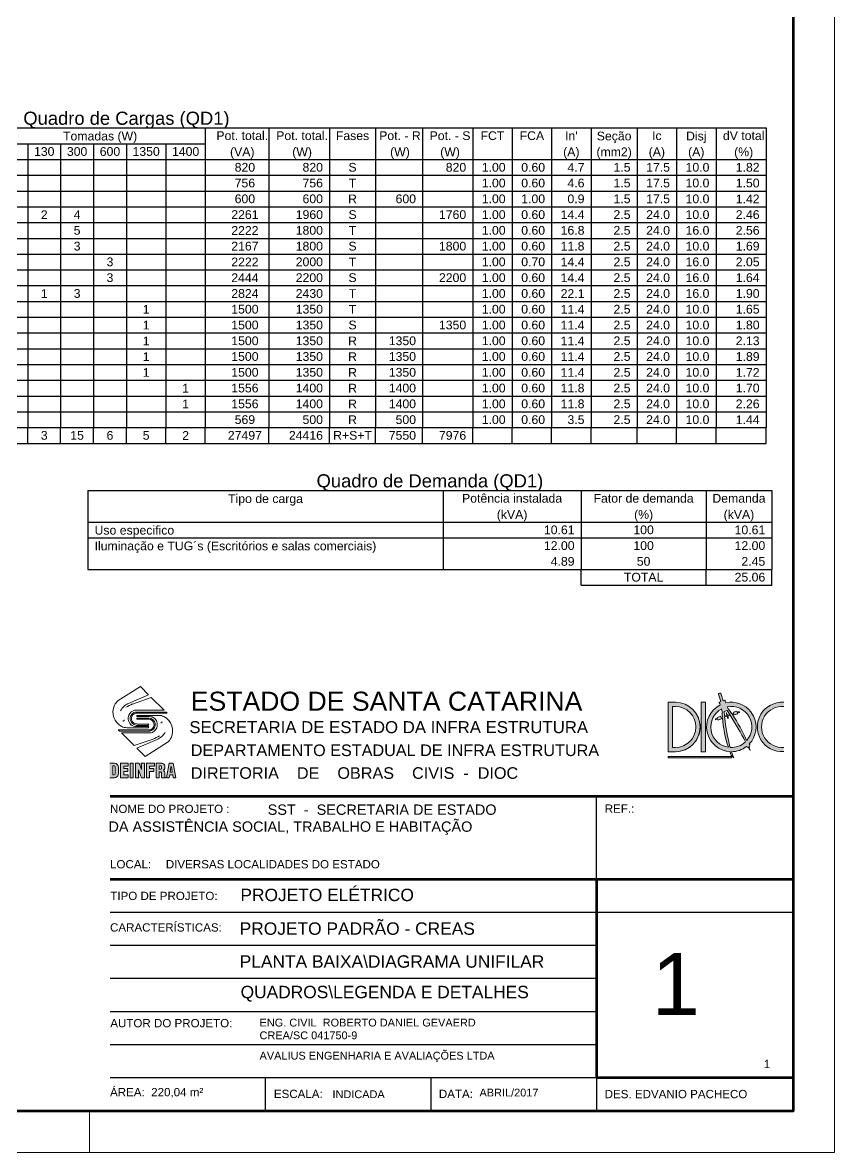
# Model space of a CAD drawing. Header units: millimetres. Extents: x 234.6 to 276.6, y 175.2 to 204.9.
# Drawn here: x 266.83 to 276.64, y 175.16 to 188.81 of the extents above; entities that cross this region are included whole.
import ezdxf

# ---------------------------------------------------------------- set-up
doc = ezdxf.new("R2010")
doc.units = ezdxf.units.MM
doc.header["$LTSCALE"] = 3
doc.header["$MEASUREMENT"] = 0
doc.layers.get('0').update_dxf_attribs({"color": 2})
for name, color, linetype, lineweight in [('__', 1, 'Continuous', 13), ('Cotas', 3, 'Continuous', 5), ('DI-Linhas do quadro', 3, 'Continuous', 30), ('DI-Textos do quadro', 2, 'Continuous', 20), ('DI-Título do quadro', 3, 'Continuous', 30), ('FOLHA EXTERNA', 2, 'Continuous', 20), ('Folha_padrão', 6, 'Continuous', 60), ('Linhas Grossas', 7, 'Continuous', 80), ('selo', 1, 'Continuous', 9), ('Texto 1 - Margem interna', 8, 'Continuous', 100), ('Texto 2', 4, 'Continuous', 40), ('Texto 3', 3, 'Continuous', 30)]:
    doc.layers.add(name, color=color, linetype=linetype, lineweight=lineweight)
doc.styles.add('Arial', font='arial.ttf')
doc.styles.add('simplex', font='arial.ttf')

# ---------------------------------------------------------------- blocks, each defined once
blk = doc.blocks.new('A$C4E45323B')
at = {"layer": 'DI-Linhas do quadro', "linetype": 'Continuous'}
for p, q in [((0.005, 2.287), (16.525, 2.287)), ((0.005, 2.287), (0.005, 0.381)), ((8.583, 2.287), (8.583, 0.381)), ((11.919, 2.287), (11.919, 0.381)), ((14.937, 2.287), (14.937, 0.381)), ((16.525, 2.287), (16.525, 0.381)), ((0.005, 1.525), (16.525, 1.525)), ((0.005, 1.144), (16.525, 1.144)), ((0.005, 0.381), (16.525, 0.381)), ((11.919, 0), (11.919, 0.381)), ((14.937, 0), (14.937, 0.381)), ((16.525, 0), (16.525, 0.381)), ((11.919, 0), (16.525, 0))]:
    blk.add_line(p, q, dxfattribs=at)
at = {"layer": 'DI-Textos do quadro', "char_height": 0.2118, "line_spacing_factor": 0.798, "style": 'Arial'}
for s, insert, width, attachment_point in [('Tipo de carga', (4.294, 1.921), 3.30408, 8), ('Potência instalada', (10.251, 1.991), 4.57488, 8), ('Fator de demanda', (13.428, 1.991), 4.06656, 8), ('Demanda', (15.731, 1.991), 1.77912, 8), ('(kVA)', (10.251, 1.539), 1.2708, 8), ('(%)', (13.428, 1.539), 0.76248, 8), ('(kVA)', (15.731, 1.539), 1.2708, 8), ('Uso especifico', (0.164, 1.158), 3.55824, 7), ('10.61', (11.76, 1.228), 1.2708, 9), ('100', (13.428, 1.228), 0.76248, 8), ('10.61', (16.367, 1.228), 1.2708, 9), ('Iluminação e TUG´s (Escritórios e salas comerciais)', (0.164, 0.777), 12.96216, 7), ('12.00', (11.76, 0.847), 1.2708, 9), ('100', (13.428, 0.847), 0.76248, 8), ('12.00', (16.367, 0.847), 1.2708, 9), ('4.89', (11.76, 0.466), 1.01664, 9), ('50', (13.428, 0.466), 0.50832, 8), ('2.45', (16.367, 0.466), 1.01664, 9), ('TOTAL', (13.428, 0.084), 1.2708, 8), ('25.06', (16.367, 0.084), 1.2708, 9)]:
    blk.add_mtext(s, dxfattribs=dict(at, insert=insert, width=width, attachment_point=attachment_point))
at = {"layer": 'DI-Título do quadro', "insert": (8.265, 2.267), "char_height": 0.3177, "width": 8.76852, "attachment_point": 8, "line_spacing_factor": 0.798, "style": 'Arial'}
blk.add_mtext('Quadro de Demanda (QD1)', dxfattribs=at)

msp = doc.modelspace()

# ---------------------------------------------------------------- hatches: boundary and pattern name
at = {"layer": '__', "linetype": 'Continuous'}
h = msp.add_hatch(color=1, dxfattribs=at)
h.paths.add_polyline_path([(275.393, 179.999), (275.393, 179.999), (275.393, 179.999), (275.393, 179.999), (275.393, 179.999), (275.393, 179.999), (275.393, 179.999), (275.393, 179.999), (275.393, 179.999), (275.393, 179.999), (275.393, 179.999), (275.393, 179.999), (275.393, 179.999), (275.393, 179.999), (275.393, 179.999), (275.393, 179.999), (275.393, 179.999), (275.393, 179.999), (275.393, 179.999), (275.393, 179.999), (275.393, 179.999), (275.393, 179.999), (275.393, 179.999), (275.393, 179.999), (275.393, 179.999), (275.393, 179.999), (275.393, 179.999), (275.393, 179.999), (275.393, 179.999), (275.393, 179.999), (275.393, 179.999), (275.393, 179.999), (275.393, 179.999), (275.393, 179.999), (275.393, 179.999), (275.393, 179.999), (275.393, 179.999), (275.393, 179.999), (275.393, 179.999), (275.393, 179.999), (275.393, 179.999), (275.393, 179.999), (275.393, 179.999), (275.393, 179.999), (275.393, 179.999), (275.393, 179.999), (275.393, 179.999), (275.393, 179.999), (275.393, 179.999), (275.393, 179.999), (275.393, 179.999), (275.393, 179.999), (275.393, 179.999), (275.393, 179.999), (275.393, 179.999), (275.393, 179.999), (275.393, 179.999), (275.393, 179.999), (275.393, 179.999), (275.393, 179.999), (275.393, 179.999), (275.393, 179.999), (275.393, 179.999), (275.393, 179.999), (275.393, 179.999), (275.393, 179.999), (275.393, 179.999), (275.393, 179.999), (275.393, 179.999), (275.393, 179.999), (275.393, 179.999), (275.393, 179.999), (275.393, 179.999), (275.393, 179.998), (275.414, 179.941), (275.42, 179.927), (275.42, 179.927), (275.418, 179.929), (275.412, 179.934), (275.405, 179.939), (275.4, 179.946), (275.394, 179.952), (275.39, 179.96), (275.386, 179.967), (275.382, 179.975), (275.38, 179.983), (275.378, 179.991), (275.377, 180), (275.377, 180), (275.373, 180), (275.347, 180.003), (275.322, 180.007), (275.297, 180.015), (275.272, 180.024), (275.249, 180.035), (275.226, 180.049), (275.205, 180.064), (275.185, 180.081), (275.167, 180.1), (275.151, 180.12), (275.136, 180.142), (275.123, 180.164), (275.112, 180.188), (275.104, 180.213), (275.097, 180.238), (275.093, 180.264), (275.091, 180.29), (275.092, 180.316), (275.094, 180.342), (275.099, 180.368), (275.106, 180.393), (275.116, 180.417), (275.127, 180.441), (275.14, 180.463), (275.156, 180.484), (275.173, 180.504), (275.192, 180.522), (275.212, 180.539), (275.233, 180.554), (275.256, 180.566), (275.25, 180.584), (275.246, 180.588), (275.246, 180.588), (275.246, 180.589), (275.246, 180.589), (275.245, 180.59), (275.245, 180.591), (275.245, 180.591), (275.245, 180.592), (275.245, 180.592), (275.245, 180.593), (275.245, 180.594), (275.245, 180.594), (275.245, 180.595), (275.245, 180.596), (275.245, 180.596), (275.246, 180.597), (275.246, 180.597), (275.246, 180.598), (275.247, 180.598), (275.247, 180.599), (275.248, 180.599), (275.248, 180.599), (275.249, 180.6), (275.249, 180.6), (275.265, 180.606), (275.235, 180.694), (275.235, 180.694), (275.235, 180.695), (275.235, 180.695), (275.235, 180.696), (275.235, 180.697), (275.235, 180.697), (275.235, 180.698), (275.235, 180.698), (275.235, 180.699), (275.236, 180.7), (275.236, 180.7), (275.236, 180.701), (275.237, 180.701), (275.237, 180.702), (275.238, 180.702), (275.238, 180.702), (275.239, 180.703), (275.239, 180.703), (275.24, 180.703), (275.254, 180.708), (275.254, 180.708), (275.254, 180.708), (275.255, 180.708), (275.256, 180.708), (275.256, 180.708), (275.257, 180.708), (275.257, 180.708), (275.258, 180.708), (275.259, 180.708), (275.259, 180.708), (275.26, 180.707), (275.26, 180.707), (275.261, 180.707), (275.261, 180.706), (275.262, 180.706), (275.262, 180.705), (275.262, 180.705), (275.263, 180.704), (275.263, 180.703), (275.293, 180.616), (275.308, 180.621), (275.308, 180.621), (275.309, 180.622), (275.309, 180.622), (275.31, 180.622), (275.311, 180.622), (275.311, 180.622), (275.312, 180.622), (275.313, 180.622), (275.313, 180.621), (275.314, 180.621), (275.314, 180.621), (275.315, 180.621), (275.315, 180.62), (275.316, 180.62), (275.316, 180.619), (275.317, 180.619), (275.317, 180.618), (275.317, 180.618), (275.318, 180.617), (275.318, 180.617), (275.318, 180.616), (275.318, 180.615), (275.318, 180.615), (275.318, 180.609), (275.325, 180.591), (275.325, 180.591), (275.351, 180.596), (275.377, 180.598), (275.403, 180.598), (275.429, 180.596), (275.455, 180.591), (275.48, 180.584), (275.505, 180.576), (275.529, 180.565), (275.551, 180.552), (275.573, 180.537), (275.593, 180.52), (275.611, 180.501), (275.628, 180.481), (275.66, 180.43), (275.66, 180.43), (275.669, 180.408), (275.678, 180.384), (275.684, 180.358), (275.688, 180.333), (275.69, 180.307), (275.689, 180.28), (275.687, 180.254), (275.682, 180.229), (275.674, 180.204), (275.665, 180.179), (275.654, 180.156), (275.64, 180.133), (275.625, 180.112), (275.608, 180.093), (275.608, 180.093), (275.608, 180.092), (275.609, 180.091), (275.61, 180.089), (275.611, 180.088), (275.612, 180.086), (275.613, 180.084), (275.613, 180.082), (275.614, 180.08), (275.614, 180.078), (275.614, 180.077), (275.614, 180.075), (275.613, 180.073), (275.613, 180.071), (275.612, 180.069), (275.612, 180.067), (275.611, 180.066), (275.609, 180.064), (275.608, 180.063), (275.607, 180.061), (275.605, 180.06), (275.605, 180.06), (275.618, 180.015), (275.618, 180.015), (275.595, 180.056), (275.595, 180.056), (275.594, 180.056), (275.592, 180.055), (275.59, 180.055), (275.588, 180.056), (275.586, 180.056), (275.585, 180.057), (275.583, 180.057), (275.581, 180.058), (275.58, 180.059), (275.578, 180.061), (275.577, 180.062), (275.575, 180.063), (275.575, 180.063), (275.564, 180.055), (275.542, 180.04), (275.519, 180.028), (275.495, 180.018), (275.47, 180.01), (275.444, 180.004), (275.418, 180.001), (275.392, 179.999)])
h.paths.add_polyline_path([(275.274, 180.518), (275.28, 180.481), (275.28, 180.481), (275.283, 180.423), (275.263, 180.417), (275.26, 180.428), (275.218, 180.415), (275.222, 180.404), (275.198, 180.397), (275.201, 180.386), (275.226, 180.393), (275.23, 180.383), (275.271, 180.396), (275.267, 180.406), (275.283, 180.411), (275.283, 180.411), (275.296, 180.294), (275.319, 180.178), (275.357, 180.053), (275.357, 180.053), (275.339, 180.056), (275.318, 180.061), (275.298, 180.069), (275.278, 180.077), (275.259, 180.088), (275.241, 180.1), (275.225, 180.114), (275.209, 180.129), (275.195, 180.146), (275.183, 180.163), (275.172, 180.182), (275.162, 180.202), (275.155, 180.222), (275.149, 180.243), (275.145, 180.264), (275.143, 180.286), (275.142, 180.307), (275.144, 180.329), (275.148, 180.35), (275.153, 180.371), (275.16, 180.392), (275.169, 180.411), (275.18, 180.43), (275.192, 180.448), (275.206, 180.465), (275.221, 180.48), (275.238, 180.494), (275.255, 180.507), (275.274, 180.518)], flags=0)
h.paths.add_polyline_path([(275.309, 180.419), (275.341, 180.429), (275.35, 180.403), (275.357, 180.405), (275.348, 180.431), (275.378, 180.441), (275.378, 180.441), (275.414, 180.384), (275.561, 180.118), (275.561, 180.118), (275.557, 180.115), (275.54, 180.101), (275.523, 180.089), (275.504, 180.078), (275.484, 180.069), (275.464, 180.062), (275.443, 180.056), (275.421, 180.052), (275.4, 180.051), (275.378, 180.051), (275.378, 180.051), (275.342, 180.205), (275.309, 180.419)], flags=0)
h.paths.add_polyline_path([(275.308, 180.431), (275.303, 180.487), (275.34, 180.499), (275.34, 180.499), (275.372, 180.451), (275.344, 180.442), (275.334, 180.47), (275.327, 180.468), (275.337, 180.44)], flags=0)
h.paths.add_polyline_path([(275.343, 180.542), (275.354, 180.544), (275.376, 180.547), (275.398, 180.547), (275.419, 180.545), (275.441, 180.542), (275.462, 180.537), (275.482, 180.53), (275.502, 180.521), (275.521, 180.51), (275.539, 180.498), (275.556, 180.484), (275.571, 180.469), (275.585, 180.453), (275.598, 180.435), (275.609, 180.417), (275.619, 180.397), (275.626, 180.377), (275.632, 180.356), (275.636, 180.335), (275.638, 180.313), (275.639, 180.292), (275.637, 180.27), (275.634, 180.249), (275.628, 180.228), (275.621, 180.207), (275.613, 180.188), (275.602, 180.169), (275.59, 180.151), (275.576, 180.134), (275.576, 180.134), (275.504, 180.283), (275.419, 180.425), (275.403, 180.448), (275.423, 180.455), (275.427, 180.444), (275.469, 180.457), (275.465, 180.468), (275.489, 180.475), (275.485, 180.486), (275.461, 180.479), (275.457, 180.489), (275.415, 180.476), (275.419, 180.466), (275.396, 180.459), (275.396, 180.459), (275.358, 180.512)], flags=0)
h = msp.add_hatch(color=1, dxfattribs=at)
h.paths.add_polyline_path([(274.715, 180.598), (274.628, 180.598), (274.628, 179.999), (274.715, 179.999), (274.715, 179.999), (274.741, 180.001), (274.767, 180.004), (274.793, 180.01), (274.818, 180.018), (274.842, 180.028), (274.865, 180.04), (274.887, 180.054), (274.908, 180.069), (274.927, 180.087), (274.945, 180.106), (274.961, 180.127), (274.975, 180.149), (274.987, 180.172), (274.997, 180.196), (275.005, 180.221), (275.01, 180.247), (275.014, 180.273), (275.015, 180.299), (275.014, 180.325), (275.01, 180.351), (275.005, 180.376), (274.997, 180.401), (274.987, 180.425), (274.975, 180.449), (274.961, 180.471), (274.945, 180.491), (274.927, 180.511), (274.908, 180.528), (274.887, 180.544), (274.865, 180.558), (274.842, 180.57), (274.818, 180.58), (274.793, 180.588), (274.767, 180.594), (274.741, 180.597), (274.715, 180.598)])
h.paths.add_polyline_path([(274.715, 180.051), (274.679, 180.051), (274.679, 180.547), (274.715, 180.547), (274.715, 180.547), (274.737, 180.546), (274.758, 180.543), (274.78, 180.539), (274.8, 180.532), (274.82, 180.524), (274.839, 180.514), (274.858, 180.502), (274.875, 180.489), (274.891, 180.474), (274.906, 180.458), (274.919, 180.441), (274.93, 180.423), (274.94, 180.404), (274.949, 180.384), (274.955, 180.363), (274.96, 180.342), (274.963, 180.32), (274.964, 180.299), (274.963, 180.277), (274.96, 180.256), (274.955, 180.235), (274.949, 180.214), (274.94, 180.194), (274.93, 180.175), (274.919, 180.156), (274.906, 180.139), (274.891, 180.123), (274.875, 180.109), (274.858, 180.095), (274.839, 180.084), (274.82, 180.074), (274.8, 180.066), (274.78, 180.059), (274.758, 180.054), (274.737, 180.052), (274.715, 180.051)], flags=0)
for points in [[(275.028, 179.999), (275.079, 179.999), (275.079, 180.598), (275.028, 180.598)], [(276.023, 180), (276.023, 180.051), (276.023, 180.051), (276.007, 180.051), (275.985, 180.051), (275.963, 180.054), (275.942, 180.058), (275.922, 180.065), (275.901, 180.073), (275.882, 180.083), (275.864, 180.094), (275.846, 180.107), (275.83, 180.122), (275.816, 180.137), (275.802, 180.154), (275.79, 180.173), (275.78, 180.192), (275.772, 180.212), (275.765, 180.232), (275.76, 180.253), (275.757, 180.275), (275.756, 180.296), (275.757, 180.318), (275.759, 180.34), (275.764, 180.361), (275.77, 180.381), (275.778, 180.402), (275.788, 180.421), (275.799, 180.439), (275.812, 180.457), (275.827, 180.473), (275.843, 180.487), (275.86, 180.501), (275.878, 180.513), (275.897, 180.523), (275.917, 180.531), (275.938, 180.538), (275.959, 180.543), (275.98, 180.546), (276.002, 180.547), (276.023, 180.546), (276.023, 180.598), (276.023, 180.598), (275.997, 180.598), (275.971, 180.596), (275.945, 180.592), (275.92, 180.586), (275.895, 180.578), (275.871, 180.567), (275.849, 180.555), (275.827, 180.54), (275.806, 180.524), (275.788, 180.506), (275.77, 180.486), (275.755, 180.465), (275.742, 180.443), (275.73, 180.419), (275.721, 180.395), (275.713, 180.37), (275.708, 180.344), (275.705, 180.318), (275.705, 180.292), (275.707, 180.266), (275.711, 180.24), (275.717, 180.215), (275.725, 180.19), (275.736, 180.166), (275.748, 180.143), (275.763, 180.122), (275.779, 180.101), (275.797, 180.082), (275.817, 180.065), (275.838, 180.05), (275.86, 180.036), (275.884, 180.025), (275.908, 180.015), (275.933, 180.008), (275.959, 180.003), (275.985, 180), (276.011, 180), (276.023, 180)], [(275.393, 179.926), (275.393, 179.941), (274.627, 179.941), (274.627, 179.926)]]:
    msp.add_hatch(color=1, dxfattribs=at).paths.add_polyline_path(points)
at = {"layer": 'Cotas', "linetype": 'Continuous'}
h = msp.add_hatch(color=1, dxfattribs=at)
h.paths.add_polyline_path([(267.987, 179.812), (267.987, 179.816), (267.987, 179.82), (267.986, 179.824), (267.985, 179.828), (267.983, 179.832), (267.981, 179.836), (267.979, 179.839), (267.977, 179.843), (267.974, 179.846), (267.971, 179.849), (267.968, 179.851), (267.964, 179.854), (267.96, 179.856), (267.957, 179.857), (267.953, 179.859), (267.948, 179.86), (267.944, 179.86), (267.94, 179.861), (267.94, 179.861), (267.882, 179.861), (267.882, 179.686), (267.938, 179.686), (267.937, 179.686), (267.942, 179.686), (267.946, 179.686), (267.95, 179.687), (267.954, 179.688), (267.958, 179.69), (267.962, 179.692), (267.966, 179.694), (267.969, 179.696), (267.972, 179.699), (267.975, 179.702), (267.978, 179.706), (267.98, 179.709), (267.982, 179.713), (267.984, 179.717), (267.985, 179.721), (267.986, 179.725), (267.987, 179.729), (267.987, 179.733), (267.987, 179.735), (267.987, 179.735), (267.987, 179.812)])
h.paths.add_polyline_path([(267.934, 179.719), (267.933, 179.719), (267.932, 179.719), (267.931, 179.719), (267.929, 179.72), (267.928, 179.72), (267.927, 179.721), (267.926, 179.721), (267.925, 179.722), (267.924, 179.723), (267.923, 179.724), (267.923, 179.725), (267.922, 179.726), (267.921, 179.727), (267.921, 179.728), (267.921, 179.73), (267.92, 179.731), (267.92, 179.732), (267.92, 179.733), (267.934, 179.719), (267.92, 179.719), (267.92, 179.828), (267.934, 179.828), (267.92, 179.813), (267.92, 179.814), (267.92, 179.816), (267.921, 179.817), (267.921, 179.818), (267.921, 179.819), (267.922, 179.82), (267.923, 179.821), (267.923, 179.822), (267.924, 179.823), (267.925, 179.824), (267.926, 179.825), (267.927, 179.826), (267.928, 179.826), (267.929, 179.827), (267.931, 179.827), (267.932, 179.828), (267.933, 179.828), (267.934, 179.828), (267.949, 179.813), (267.949, 179.733)], flags=0)
for points in [[(268.012, 179.686), (268.104, 179.686), (268.104, 179.719), (268.051, 179.719), (268.051, 179.759), (268.1, 179.759), (268.1, 179.795), (268.051, 179.795), (268.051, 179.824), (268.104, 179.824), (268.104, 179.861), (268.012, 179.861)], [(268.128, 179.686), (268.167, 179.686), (268.167, 179.861), (268.128, 179.861)], [(268.23, 179.781), (268.265, 179.686), (268.301, 179.686), (268.301, 179.861), (268.262, 179.861), (268.262, 179.843), (268.265, 179.843), (268.265, 179.783), (268.236, 179.861), (268.195, 179.861), (268.195, 179.686), (268.234, 179.686), (268.234, 179.692), (268.23, 179.692)], [(268.326, 179.686), (268.363, 179.686), (268.363, 179.759), (268.414, 179.759), (268.414, 179.795), (268.363, 179.795), (268.363, 179.824), (268.421, 179.824), (268.421, 179.861), (268.326, 179.861)]]:
    msp.add_hatch(color=1, dxfattribs=at).paths.add_polyline_path(points)
h = msp.add_hatch(color=1, dxfattribs=at)
h.paths.add_polyline_path([(268.443, 179.686), (268.48, 179.686), (268.48, 179.755), (268.497, 179.755), (268.48, 179.741), (268.48, 179.742), (268.481, 179.743), (268.481, 179.744), (268.481, 179.746), (268.482, 179.747), (268.482, 179.748), (268.483, 179.749), (268.483, 179.75), (268.484, 179.751), (268.485, 179.752), (268.486, 179.753), (268.487, 179.753), (268.488, 179.754), (268.489, 179.754), (268.491, 179.755), (268.492, 179.755), (268.48, 179.741), (268.48, 179.741), (268.509, 179.741), (268.509, 179.692), (268.509, 179.692), (268.509, 179.691), (268.509, 179.691), (268.509, 179.69), (268.509, 179.69), (268.509, 179.689), (268.51, 179.689), (268.51, 179.688), (268.51, 179.688), (268.511, 179.687), (268.511, 179.687), (268.512, 179.687), (268.512, 179.686), (268.513, 179.686), (268.513, 179.686), (268.514, 179.686), (268.515, 179.686), (268.515, 179.686), (268.515, 179.686), (268.515, 179.686), (268.555, 179.686), (268.586, 179.697), (268.586, 179.696), (268.585, 179.694), (268.584, 179.693), (268.584, 179.691), (268.583, 179.69), (268.582, 179.688), (268.58, 179.687), (268.579, 179.686), (268.548, 179.697), (268.548, 179.745), (268.548, 179.745), (268.547, 179.748), (268.547, 179.752), (268.546, 179.755), (268.545, 179.758), (268.543, 179.761), (268.542, 179.763), (268.54, 179.766), (268.538, 179.769), (268.535, 179.771), (268.533, 179.773), (268.531, 179.774), (268.531, 179.775), (268.533, 179.776), (268.535, 179.778), (268.537, 179.779), (268.539, 179.781), (268.541, 179.783), (268.543, 179.785), (268.544, 179.788), (268.545, 179.79), (268.546, 179.793), (268.547, 179.795), (268.548, 179.797), (268.548, 179.797), (268.548, 179.828), (268.548, 179.828), (268.547, 179.831), (268.546, 179.834), (268.545, 179.837), (268.544, 179.84), (268.542, 179.843), (268.54, 179.846), (268.538, 179.848), (268.536, 179.851), (268.533, 179.853), (268.53, 179.855), (268.527, 179.857), (268.524, 179.858), (268.521, 179.859), (268.518, 179.86), (268.515, 179.86), (268.513, 179.861), (268.513, 179.861), (268.443, 179.861), (268.443, 179.686)])
h.paths.add_polyline_path([(268.48, 179.788), (268.48, 179.828), (268.499, 179.828), (268.489, 179.818), (268.489, 179.819), (268.489, 179.82), (268.489, 179.82), (268.49, 179.821), (268.49, 179.822), (268.49, 179.823), (268.491, 179.824), (268.491, 179.824), (268.492, 179.825), (268.493, 179.825), (268.493, 179.826), (268.494, 179.826), (268.495, 179.827), (268.496, 179.827), (268.496, 179.828), (268.497, 179.828), (268.498, 179.828), (268.499, 179.828), (268.509, 179.818), (268.509, 179.798), (268.499, 179.788), (268.498, 179.788), (268.497, 179.788), (268.496, 179.789), (268.496, 179.789), (268.495, 179.789), (268.494, 179.79), (268.493, 179.79), (268.493, 179.791), (268.492, 179.791), (268.491, 179.792), (268.491, 179.793), (268.49, 179.793), (268.49, 179.794), (268.49, 179.795), (268.489, 179.796), (268.489, 179.797), (268.489, 179.797), (268.489, 179.798), (268.499, 179.788), (268.499, 179.788), (268.499, 179.788), (268.48, 179.788)], flags=0)
h = msp.add_hatch(color=1, dxfattribs=at)
h.paths.add_polyline_path([(268.568, 179.686), (268.602, 179.686), (268.607, 179.719), (268.643, 179.719), (268.648, 179.686), (268.682, 179.686), (268.649, 179.861), (268.601, 179.861)])
h.paths.add_polyline_path([(268.622, 179.817), (268.628, 179.817), (268.638, 179.751), (268.612, 179.751)], flags=0)

# ---------------------------------------------------------------- linework, layer by layer
at = {"layer": 'Cotas', "color": 1}
for p, q in [((268.562, 180.478), (268.195, 180.478)), ((268.196, 180.464), (268.576, 180.464)), ((268.216, 180.424), (268.363, 180.424)), ((268.359, 180.407), (268.216, 180.407)), ((268.216, 180.393), (268.353, 180.393)), ((268.576, 180.464), (268.562, 180.478)), ((268.366, 180.264), (267.986, 180.264)), ((267.986, 180.264), (268, 180.25)), ((268.346, 180.304), (268.199, 180.304)), ((268.207, 180.318), (268.35, 180.318)), ((268.35, 180.332), (268.213, 180.332)), ((268, 180.25), (268.367, 180.25)), ((267.882, 179.861), (267.94, 179.861)), ((268.012, 179.861), (268.104, 179.861)), ((268.012, 179.861), (268.012, 179.685)), ((268.104, 179.861), (268.104, 179.824)), ((268.128, 179.861), (268.167, 179.861)), ((268.128, 179.861), (268.128, 179.686)), ((268.167, 179.861), (268.167, 179.686)), ((268.195, 179.861), (268.236, 179.861)), ((268.195, 179.861), (268.195, 179.686)), ((268.265, 179.783), (268.236, 179.861)), ((268.262, 179.861), (268.301, 179.861)), ((268.262, 179.861), (268.262, 179.843)), ((268.301, 179.861), (268.301, 179.686)), ((268.326, 179.861), (268.421, 179.861)), ((268.326, 179.861), (268.326, 179.686)), ((268.421, 179.861), (268.421, 179.824)), ((268.443, 179.861), (268.513, 179.861)), ((268.443, 179.861), (268.443, 179.686)), ((268.601, 179.861), (268.568, 179.686)), ((268.601, 179.861), (268.649, 179.861)), ((268.649, 179.861), (268.682, 179.686)), ((267.92, 179.828), (267.92, 179.719)), ((267.92, 179.828), (267.934, 179.828)), ((267.92, 179.719), (267.934, 179.719)), ((267.949, 179.813), (267.949, 179.733)), ((267.987, 179.735), (267.987, 179.812)), ((268.104, 179.824), (268.051, 179.824)), ((268.051, 179.824), (268.051, 179.795)), ((268.1, 179.795), (268.051, 179.795)), ((268.051, 179.759), (268.051, 179.719)), ((268.1, 179.759), (268.051, 179.759)), ((268.051, 179.719), (268.104, 179.719)), ((268.075, 179.759), (268.1, 179.759)), ((268.1, 179.795), (268.1, 179.759)), ((268.104, 179.719), (268.104, 179.686)), ((268.23, 179.692), (268.23, 179.781)), ((268.265, 179.686), (268.23, 179.781)), ((268.262, 179.843), (268.265, 179.843)), ((268.265, 179.843), (268.265, 179.783)), ((268.363, 179.824), (268.421, 179.824)), ((268.363, 179.824), (268.363, 179.795)), ((268.363, 179.795), (268.414, 179.795)), ((268.363, 179.759), (268.363, 179.686)), ((268.363, 179.759), (268.414, 179.759)), ((268.414, 179.796), (268.414, 179.759)), ((268.48, 179.828), (268.48, 179.788)), ((268.48, 179.828), (268.499, 179.828)), ((268.48, 179.788), (268.499, 179.788)), ((268.48, 179.755), (268.48, 179.686)), ((268.48, 179.755), (268.497, 179.755)), ((268.509, 179.798), (268.509, 179.818)), ((268.509, 179.692), (268.509, 179.741)), ((268.548, 179.797), (268.548, 179.828)), ((268.548, 179.697), (268.548, 179.745)), ((268.607, 179.719), (268.602, 179.686)), ((268.607, 179.719), (268.643, 179.719)), ((268.622, 179.817), (268.612, 179.751)), ((268.612, 179.751), (268.638, 179.751)), ((268.622, 179.817), (268.628, 179.817)), ((268.628, 179.817), (268.638, 179.751)), ((268.643, 179.719), (268.648, 179.686)), ((267.882, 179.686), (267.938, 179.686)), ((268.012, 179.686), (268.104, 179.686)), ((268.128, 179.686), (268.167, 179.686)), ((268.195, 179.686), (268.234, 179.686)), ((268.234, 179.692), (268.23, 179.692)), ((268.234, 179.686), (268.234, 179.692)), ((268.265, 179.686), (268.301, 179.686)), ((268.326, 179.686), (268.363, 179.686)), ((268.443, 179.686), (268.48, 179.686)), ((268.515, 179.686), (268.555, 179.686)), ((268.568, 179.686), (268.602, 179.686)), ((268.648, 179.686), (268.682, 179.686))]:
    msp.add_line(p, q, dxfattribs=at)
for points in [[(268.107, 180.582), (268.351, 180.688), (268.253, 180.786), (267.986, 180.617, 0.10706), (267.939, 180.561), (267.939, 180.561, 0.399972), (268.027, 180.304), (268.027, 180.304, 0.11867), (268.088, 180.29), (268.088, 180.29), (268.346, 180.29)], [(268.455, 180.147), (268.211, 180.041), (268.309, 179.943), (268.577, 180.112, 0.10706), (268.623, 180.167), (268.623, 180.167, 0.399972), (268.535, 180.425), (268.535, 180.425, 0.11867), (268.475, 180.439), (268.475, 180.439), (268.216, 180.439)]]:
    msp.add_lwpolyline(points, format="xyb", dxfattribs=at)
for points in [[(268.2, 180.502), (268.538, 180.502), (268.384, 180.655), (268.157, 180.576)], [(268.363, 180.226), (268.024, 180.226), (268.178, 180.073), (268.405, 180.152)]]:
    msp.add_lwpolyline(points, dxfattribs=at)
for centre, radius, start, end in [((268.183, 180.403), 0.194, 132.6179, 152.4842), ((268.278, 180.257), 0.368, 117.7139, 128.0217), ((268.332, 180.135), 0.475, 111.5889, 122.23), ((268.209, 180.401), 0.104, 115.2961, 229.0627), ((268.209, 180.401), 0.0798, 115.6401, 265.768), ((268.209, 180.401), 0.0654, 117.0488, 269.8671), ((268.199, 180.419), 0.083, 89.4576, 113.9721), ((268.198, 180.423), 0.0548, 92.7281, 114.7541), ((268.198, 180.424), 0.0399, 92.2592, 116.8609), ((268.216, 180.432), 0.0071, 90, 270), ((268.216, 180.4), 0.0071, 90, 270), ((268.353, 180.327), 0.0654, 297.0488, 89.8671), ((268.353, 180.327), 0.0798, 295.6401, 85.768), ((268.363, 180.327), 0.0972, 53.625, 89.8649), ((268.353, 180.327), 0.104, 295.2961, 49.0627), ((268.049, 180.38), 0.00933, 220.8195, 20.7938), ((268.199, 180.401), 0.0972, 233.625, 269.8649), ((268.346, 180.329), 0.0071, 270, 90), ((268.346, 180.297), 0.0071, 270, 90), ((268.365, 180.304), 0.0399, 272.2592, 296.8609), ((268.365, 180.305), 0.0548, 272.7281, 294.7541), ((268.513, 180.349), 0.00933, 40.8195, 200.7938), ((268.364, 180.309), 0.083, 269.4576, 293.9721), ((268.23, 180.594), 0.475, 291.5889, 302.23), ((268.284, 180.472), 0.368, 297.7139, 308.0217), ((268.379, 180.325), 0.194, 312.6179, 332.4842)]:
    msp.add_arc(centre, radius, start, end, dxfattribs=at)
for centre, major_axis, ratio, start_param, end_param in [((267.94, 179.812), (0, 0.0489), 0.966543, 4.712389, 6.283185), ((268.51, 179.822), (0, 0.039), 0.966543, 4.868393, 6.21078), ((267.934, 179.813), (0, 0.0147), 1, 4.712389, 6.283185), ((267.934, 179.733), (0, 0.0147), 1, 3.141593, 4.712389), ((267.939, 179.735), (0, 0.0495), 0.966543, 3.102486, 4.707497), ((268.495, 179.741), (0, 0.0147), 1, 4.695927, 6.110556), ((268.499, 179.818), (0, 0.0102), 1, 4.745627, 6.308179), ((268.499, 179.799), (0, 0.0102), 1, 3.116599, 4.679151), ((268.518, 179.804), (0, 0.0315), 0.966543, 3.556663, 4.499639), ((268.511, 179.742), (0, 0.0381), 0.966543, 4.793031, 5.734192), ((268.515, 179.692), (0, 0.00674), 1, 1.654111, 3.168846), ((268.567, 179.702), (0, 0.0204), 0.966543, 1.798582, 2.493448)]:
    msp.add_ellipse(centre, major_axis=major_axis, ratio=ratio, start_param=start_param, end_param=end_param, dxfattribs=at)
at = {"layer": 'DI-Linhas do quadro', "linetype": 'Continuous'}
for p, q in [((259.616, 187.539), (275.811, 187.539)), ((269.037, 187.539), (269.037, 183.917)), ((269.806, 187.539), (269.806, 183.917)), ((270.537, 187.539), (270.537, 183.917)), ((271.093, 187.539), (271.093, 183.917)), ((271.661, 187.539), (271.661, 183.917)), ((272.267, 187.539), (272.267, 183.917)), ((272.744, 187.539), (272.744, 183.917)), ((273.22, 187.539), (273.22, 183.917)), ((273.697, 187.539), (273.697, 183.917)), ((274.253, 187.539), (274.253, 183.917)), ((274.729, 187.539), (274.729, 183.917)), ((275.206, 187.539), (275.206, 183.917)), ((275.811, 187.539), (275.811, 183.917)), ((266.495, 187.348), (269.037, 187.348)), ((266.892, 187.348), (266.892, 183.917)), ((267.289, 187.348), (267.289, 183.917)), ((267.686, 187.348), (267.686, 183.917)), ((268.084, 187.348), (268.084, 183.917)), ((268.56, 187.348), (268.56, 183.917)), ((259.616, 187.158), (275.811, 187.158)), ((259.616, 186.967), (275.811, 186.967)), ((259.616, 186.776), (275.811, 186.776)), ((259.616, 186.586), (275.811, 186.586)), ((259.616, 186.395), (275.811, 186.395)), ((259.616, 186.204), (275.811, 186.204)), ((259.616, 186.014), (275.811, 186.014)), ((259.616, 185.823), (275.811, 185.823)), ((259.616, 185.633), (275.811, 185.633)), ((259.616, 185.442), (275.811, 185.442)), ((259.616, 185.251), (275.811, 185.251)), ((259.616, 185.061), (275.811, 185.061)), ((259.616, 184.87), (275.811, 184.87)), ((259.616, 184.679), (275.811, 184.679)), ((259.616, 184.489), (275.811, 184.489)), ((259.616, 184.298), (275.811, 184.298)), ((259.616, 184.108), (275.811, 184.108)), ((259.616, 183.917), (275.811, 183.917)), ((266.892, 183.726), (266.892, 183.917)), ((267.289, 183.726), (267.289, 183.917)), ((267.686, 183.726), (267.686, 183.917)), ((268.084, 183.726), (268.084, 183.917)), ((268.56, 183.726), (268.56, 183.917)), ((269.037, 183.726), (269.037, 183.917)), ((269.806, 183.726), (269.806, 183.917)), ((270.537, 183.726), (270.537, 183.917)), ((271.093, 183.726), (271.093, 183.917)), ((271.661, 183.726), (271.661, 183.917)), ((272.267, 183.726), (272.267, 183.917)), ((272.744, 183.726), (272.744, 183.917)), ((273.22, 183.726), (273.22, 183.917)), ((273.697, 183.726), (273.697, 183.917)), ((274.253, 183.726), (274.253, 183.917)), ((274.729, 183.726), (274.729, 183.917)), ((275.206, 183.726), (275.206, 183.917)), ((275.811, 183.726), (275.811, 183.917)), ((259.616, 183.726), (275.811, 183.726))]:
    msp.add_line(p, q, dxfattribs=at)
at = {"layer": 'FOLHA EXTERNA', "color": 2, "linetype": 'Continuous'}
for points in [[(234.586, 175.157), (276.636, 175.157), (276.636, 204.857), (234.586, 204.857), (234.586, 175.157)], [(267.636, 175.157), (267.636, 175.661)]]:
    msp.add_lwpolyline(points, dxfattribs=at)
at = {"layer": 'Folha_padrão', "color": 6, "linetype": 'Continuous'}
msp.add_lwpolyline([(236.086, 204.357), (276.136, 204.357), (276.136, 175.657), (236.086, 175.657), (236.086, 204.357)], dxfattribs=at)
at = {"layer": 'Linhas Grossas', "color": 7}
for p, q in [((276.136, 179.457), (267.886, 179.457)), ((276.136, 178.457), (267.886, 178.457)), ((273.761, 178.457), (273.761, 176.057)), ((276.136, 176.057), (273.761, 176.057))]:
    msp.add_line(p, q, dxfattribs=at)
at = {"layer": 'selo', "color": 1}
for p, q in [((275.265, 180.606), (275.235, 180.694)), ((275.24, 180.703), (275.254, 180.708)), ((275.293, 180.615), (275.263, 180.703)), ((274.628, 180.598), (274.628, 179.999)), ((274.628, 180.598), (274.715, 180.598)), ((274.679, 180.547), (274.679, 180.051)), ((274.679, 180.547), (274.715, 180.547)), ((275.028, 180.598), (275.079, 180.598)), ((275.028, 180.598), (275.028, 179.999)), ((275.079, 180.598), (275.079, 179.999)), ((275.25, 180.584), (275.246, 180.588)), ((275.249, 180.6), (275.265, 180.606)), ((275.25, 180.584), (275.256, 180.566)), ((275.293, 180.616), (275.308, 180.621)), ((275.318, 180.609), (275.318, 180.615)), ((275.318, 180.609), (275.325, 180.591)), ((275.358, 180.512), (275.342, 180.543)), ((275.222, 180.404), (275.198, 180.397)), ((275.198, 180.397), (275.201, 180.386)), ((275.226, 180.393), (275.201, 180.386)), ((275.26, 180.428), (275.218, 180.415)), ((275.218, 180.415), (275.222, 180.404)), ((275.226, 180.393), (275.23, 180.383)), ((275.271, 180.396), (275.23, 180.383)), ((275.26, 180.428), (275.263, 180.417)), ((275.283, 180.423), (275.263, 180.417)), ((275.283, 180.411), (275.267, 180.406)), ((275.267, 180.406), (275.271, 180.396)), ((275.274, 180.518), (275.28, 180.481)), ((275.34, 180.499), (275.303, 180.487)), ((275.337, 180.44), (275.308, 180.431)), ((275.341, 180.429), (275.309, 180.419)), ((275.334, 180.47), (275.327, 180.468)), ((275.327, 180.468), (275.337, 180.44)), ((275.334, 180.47), (275.344, 180.442)), ((275.341, 180.429), (275.35, 180.403)), ((275.372, 180.451), (275.344, 180.442)), ((275.378, 180.441), (275.348, 180.431)), ((275.348, 180.431), (275.357, 180.405)), ((275.357, 180.405), (275.35, 180.403)), ((275.419, 180.466), (275.396, 180.459)), ((275.423, 180.455), (275.403, 180.448)), ((275.457, 180.489), (275.415, 180.476)), ((275.415, 180.476), (275.419, 180.466)), ((275.423, 180.455), (275.427, 180.444)), ((275.469, 180.457), (275.427, 180.444)), ((275.457, 180.489), (275.461, 180.479)), ((275.485, 180.486), (275.461, 180.479)), ((275.489, 180.475), (275.465, 180.468)), ((275.465, 180.468), (275.469, 180.457)), ((275.485, 180.486), (275.489, 180.475)), ((275.66, 180.43), (275.628, 180.481)), ((274.628, 179.999), (274.715, 179.999)), ((274.679, 180.051), (274.715, 180.051)), ((275.028, 179.999), (275.079, 179.999)), ((274.627, 179.941), (274.627, 179.926)), ((274.627, 179.941), (275.393, 179.941)), ((274.627, 179.926), (275.393, 179.926)), ((275.393, 179.941), (275.393, 179.926))]:
    msp.add_line(p, q, dxfattribs=at)
for points in [[(275.28, 180.481, 0.010761), (275.283, 180.423), (275.283, 180.423)], [(275.283, 180.411, 0.067973), (275.357, 180.053), (275.357, 180.053)], [(275.309, 180.419, 0.037845), (275.378, 180.051), (275.378, 180.051)], [(275.378, 180.441, -0.026649), (275.561, 180.118), (275.561, 180.118)], [(275.403, 180.448, -0.047328), (275.576, 180.134), (275.576, 180.134)], [(275.377, 180, 0.226747), (275.42, 179.927), (275.42, 179.927)], [(275.392, 179.999), (275.393, 179.998), (275.393, 179.998, 0.027031), (275.42, 179.927), (275.42, 179.927)], [(275.595, 180.056, -0.016905), (275.618, 180.015), (275.618, 180.015)], [(275.605, 180.06, -0.024236), (275.618, 180.015), (275.618, 180.015)]]:
    msp.add_lwpolyline(points, format="xyb", dxfattribs=at)
for points in [[(275.303, 180.487), (275.308, 180.431), (275.308, 180.431)], [(275.34, 180.499), (275.372, 180.451), (275.372, 180.451)], [(275.358, 180.512), (275.396, 180.459), (275.396, 180.459)]]:
    msp.add_lwpolyline(points, dxfattribs=at)
for centre, radius, start, end in [((275.242, 180.696), 0.0073, 108.6719, 198.6719), ((275.256, 180.701), 0.0073, 18.6719, 108.6719), ((274.715, 180.299), 0.299, 270, 90), ((274.715, 180.299), 0.248, 270, 90), ((275.391, 180.299), 0.299, 116.6844, 267.3616), ((275.252, 180.593), 0.0073, 109.9831, 219.8052), ((275.311, 180.615), 0.0073, 1.2303, 109.9831), ((275.391, 180.299), 0.299, 37.5719, 102.6747), ((275.391, 180.299), 0.248, 318.3669, 101.1449), ((276.004, 180.299), 0.299, 86.3176, 273.6824), ((276.004, 180.299), 0.248, 85.5581, 274.4419), ((274.715, 180.299), 0.299, 270, 26.0416), ((275.391, 180.299), 0.248, 118.0725, 262.1918), ((275.391, 180.299), 0.299, 316.4721, 26.0416), ((275.391, 180.299), 0.248, 267.0934, 313.3895), ((275.391, 180.299), 0.299, 270, 308.0855), ((275.592, 180.077), 0.0219, 220.1822, 278.4093), ((275.592, 180.077), 0.0219, 307.9446, 44.3755)]:
    msp.add_arc(centre, radius, start, end, dxfattribs=at)
at = {"layer": 'Texto 3', "color": 3}
for p, q in [((273.761, 178.457), (273.761, 179.457)), ((276.136, 178.057), (267.886, 178.057)), ((273.761, 177.657), (267.886, 177.657)), ((273.761, 177.257), (267.886, 177.257)), ((273.761, 176.857), (267.886, 176.857)), ((273.761, 176.457), (267.886, 176.457)), ((273.761, 176.057), (267.886, 176.057)), ((269.761, 176.057), (269.761, 175.657)), ((271.761, 176.057), (271.761, 175.657)), ((273.761, 176.057), (273.761, 175.657))]:
    msp.add_line(p, q, dxfattribs=at)

# ---------------------------------------------------------------- block references
at = {"xscale": 0.5, "yscale": 0.5, "zscale": 0.5}
msp.add_blockref('A$C4E45323B', (267.617, 182.013), dxfattribs=at)

# ---------------------------------------------------------------- texts
at = {"layer": 'DI-Textos do quadro', "line_spacing_factor": 0.798, "style": 'Arial'}
for s, insert, char_height, width, attachment_point in [('Tomadas (W)', (267.766, 187.356), 0.1059, 1.39788, 8), ('Pot. total.', (269.483, 187.391), 0.1059, 1.39788, 8), ('Pot. total.', (270.206, 187.391), 0.1059, 1.39788, 8), ('Fases', (270.815, 187.391), 0.1059, 0.6354, 8), ('Pot. - R', (271.388, 187.391), 0.1059, 1.01664, 8), ('Pot. - S', (271.993, 187.391), 0.1059, 1.01664, 8), ('FCT', (272.505, 187.391), 0.1059, 0.38124, 8), ('FCA', (272.982, 187.391), 0.1059, 0.38124, 8), ("In'", (273.458, 187.391), 0.1059, 0.38124, 8), ('Seção', (273.975, 187.356), 0.1059, 0.6354, 8), ('Ic', (274.491, 187.391), 0.1059, 0.25416, 8), ('Disj', (274.967, 187.356), 0.1059, 0.50832, 8), ('dV total', (275.54, 187.391), 0.1059, 1.01664, 8), ('130', (267.091, 187.2), 0.1059, 0.38124, 8), ('300', (267.488, 187.2), 0.1059, 0.38124, 8), ('600', (267.885, 187.2), 0.1059, 0.38124, 8), ('1350', (268.322, 187.2), 0.1059, 0.50832, 8), ('1400', (268.799, 187.2), 0.1059, 0.50832, 8), ('(VA)', (269.483, 187.165), 0.1059, 0.50832, 8), ('(W)', (270.206, 187.165), 0.1059, 0.38124, 8), ('(W)', (271.388, 187.165), 0.1059, 0.38124, 8), ('(W)', (271.993, 187.165), 0.1059, 0.38124, 8), ('(A)', (273.458, 187.165), 0.1059, 0.38124, 8), ('(mm2)', (273.975, 187.165), 0.1059, 0.6354, 8), ('(A)', (274.491, 187.165), 0.1059, 0.38124, 8), ('(A)', (274.967, 187.165), 0.1059, 0.38124, 8), ('(%)', (275.54, 187.165), 0.1059, 0.38124, 8), ('820', (269.515, 187.009), 0.1059, 0.50832, 8), ('820', (270.458, 187.009), 0.1059, 0.38124, 9), ('S', (270.815, 187.009), 0.106, 0.12708, 8), ('820', (272.188, 187.009), 0.1059, 0.38124, 9), ('1.00', (272.664, 187.009), 0.1059, 0.50832, 9), ('0.60', (273.141, 187.009), 0.1059, 0.50832, 9), ('4.7', (273.617, 187.009), 0.1059, 0.38124, 9), ('1.5', (274.173, 187.009), 0.1059, 0.38124, 9), ('17.5', (274.65, 187.009), 0.1059, 0.50832, 9), ('10.0', (275.126, 187.009), 0.1059, 0.50832, 9), ('1.82', (275.732, 187.009), 0.1059, 0.50832, 9), ('756', (269.515, 186.819), 0.1059, 0.38124, 8), ('756', (270.458, 186.819), 0.1059, 0.38124, 9), ('T', (270.815, 186.819), 0.106, 0.12708, 8), ('1.00', (272.664, 186.819), 0.1059, 0.50832, 9), ('0.60', (273.141, 186.819), 0.1059, 0.50832, 9), ('4.6', (273.617, 186.819), 0.1059, 0.38124, 9), ('1.5', (274.173, 186.819), 0.1059, 0.38124, 9), ('17.5', (274.65, 186.819), 0.1059, 0.50832, 9), ('10.0', (275.126, 186.819), 0.1059, 0.50832, 9), ('1.50', (275.732, 186.819), 0.1059, 0.50832, 9), ('600', (269.515, 186.628), 0.1059, 0.38124, 8), ('600', (270.458, 186.628), 0.1059, 0.38124, 9), ('R', (270.815, 186.628), 0.106, 0.12708, 8), ('600', (271.582, 186.628), 0.1059, 0.38124, 9), ('1.00', (272.664, 186.628), 0.1059, 0.50832, 9), ('1.00', (273.141, 186.628), 0.1059, 0.50832, 9), ('0.9', (273.617, 186.628), 0.1059, 0.38124, 9), ('1.5', (274.173, 186.628), 0.1059, 0.38124, 9), ('17.5', (274.65, 186.628), 0.1059, 0.50832, 9), ('10.0', (275.126, 186.628), 0.1059, 0.50832, 9), ('1.42', (275.732, 186.628), 0.1059, 0.50832, 9), ('2', (267.091, 186.437), 0.106, 0.12708, 8), ('4', (267.488, 186.437), 0.106, 0.12708, 8), ('2261', (269.515, 186.437), 0.1059, 0.50832, 8), ('1960', (270.458, 186.437), 0.1059, 0.50832, 9), ('S', (270.815, 186.437), 0.106, 0.12708, 8), ('1760', (272.188, 186.437), 0.1059, 0.50832, 9), ('1.00', (272.664, 186.437), 0.1059, 0.50832, 9), ('0.60', (273.141, 186.437), 0.1059, 0.50832, 9), ('14.4', (273.617, 186.437), 0.1059, 0.50832, 9), ('2.5', (274.173, 186.437), 0.1059, 0.38124, 9), ('24.0', (274.65, 186.437), 0.1059, 0.50832, 9), ('10.0', (275.126, 186.437), 0.1059, 0.50832, 9), ('2.46', (275.732, 186.437), 0.1059, 0.50832, 9), ('5', (267.488, 186.247), 0.106, 0.12708, 8), ('2222', (269.515, 186.247), 0.1059, 0.50832, 8), ('1800', (270.458, 186.247), 0.1059, 0.50832, 9), ('T', (270.815, 186.247), 0.106, 0.12708, 8), ('1.00', (272.664, 186.247), 0.1059, 0.50832, 9), ('0.60', (273.141, 186.247), 0.1059, 0.50832, 9), ('16.8', (273.617, 186.247), 0.1059, 0.50832, 9), ('2.5', (274.173, 186.247), 0.1059, 0.38124, 9), ('24.0', (274.65, 186.247), 0.1059, 0.50832, 9), ('16.0', (275.126, 186.247), 0.1059, 0.50832, 9), ('2.56', (275.732, 186.247), 0.1059, 0.50832, 9), ('3', (267.488, 186.056), 0.106, 0.12708, 8), ('2167', (269.515, 186.056), 0.1059, 0.50832, 8), ('1800', (270.458, 186.056), 0.1059, 0.50832, 9), ('S', (270.815, 186.056), 0.106, 0.12708, 8), ('1800', (272.188, 186.056), 0.1059, 0.50832, 9), ('1.00', (272.664, 186.056), 0.1059, 0.50832, 9), ('0.60', (273.141, 186.056), 0.1059, 0.50832, 9), ('11.8', (273.617, 186.056), 0.1059, 0.50832, 9), ('2.5', (274.173, 186.056), 0.1059, 0.38124, 9), ('24.0', (274.65, 186.056), 0.1059, 0.50832, 9), ('10.0', (275.126, 186.056), 0.1059, 0.50832, 9), ('1.69', (275.732, 186.056), 0.1059, 0.50832, 9), ('3', (267.885, 185.866), 0.106, 0.12708, 8), ('2222', (269.515, 185.866), 0.1059, 0.50832, 8), ('2000', (270.458, 185.866), 0.1059, 0.50832, 9), ('T', (270.815, 185.866), 0.106, 0.12708, 8), ('1.00', (272.664, 185.866), 0.1059, 0.50832, 9), ('0.70', (273.141, 185.866), 0.1059, 0.50832, 9), ('14.4', (273.617, 185.866), 0.1059, 0.50832, 9), ('2.5', (274.173, 185.866), 0.1059, 0.38124, 9), ('24.0', (274.65, 185.866), 0.1059, 0.50832, 9), ('16.0', (275.126, 185.866), 0.1059, 0.50832, 9), ('2.05', (275.732, 185.866), 0.1059, 0.50832, 9), ('3', (267.885, 185.675), 0.106, 0.12708, 8), ('2444', (269.515, 185.675), 0.1059, 0.50832, 8), ('2200', (270.458, 185.675), 0.1059, 0.50832, 9), ('S', (270.815, 185.675), 0.106, 0.12708, 8), ('2200', (272.188, 185.675), 0.1059, 0.50832, 9), ('1.00', (272.664, 185.675), 0.1059, 0.50832, 9), ('0.60', (273.141, 185.675), 0.1059, 0.50832, 9), ('14.4', (273.617, 185.675), 0.1059, 0.50832, 9), ('2.5', (274.173, 185.675), 0.1059, 0.38124, 9), ('24.0', (274.65, 185.675), 0.1059, 0.50832, 9), ('16.0', (275.126, 185.675), 0.1059, 0.50832, 9), ('1.64', (275.732, 185.675), 0.1059, 0.50832, 9), ('1', (267.091, 185.484), 0.106, 0.12708, 8), ('3', (267.488, 185.484), 0.106, 0.12708, 8), ('2824', (269.515, 185.484), 0.1059, 0.50832, 8), ('2430', (270.458, 185.484), 0.1059, 0.50832, 9), ('T', (270.815, 185.484), 0.106, 0.12708, 8), ('1.00', (272.664, 185.484), 0.1059, 0.50832, 9), ('0.60', (273.141, 185.484), 0.1059, 0.50832, 9), ('22.1', (273.617, 185.484), 0.1059, 0.50832, 9), ('2.5', (274.173, 185.484), 0.1059, 0.38124, 9), ('24.0', (274.65, 185.484), 0.1059, 0.50832, 9), ('16.0', (275.126, 185.484), 0.1059, 0.50832, 9), ('1.90', (275.732, 185.484), 0.1059, 0.50832, 9), ('1', (268.322, 185.294), 0.106, 0.12708, 8), ('1500', (269.515, 185.294), 0.1059, 0.50832, 8), ('1350', (270.458, 185.294), 0.1059, 0.50832, 9), ('T', (270.815, 185.294), 0.106, 0.12708, 8), ('1.00', (272.664, 185.294), 0.1059, 0.50832, 9), ('0.60', (273.141, 185.294), 0.1059, 0.50832, 9), ('11.4', (273.617, 185.294), 0.1059, 0.50832, 9), ('2.5', (274.173, 185.294), 0.1059, 0.38124, 9), ('24.0', (274.65, 185.294), 0.1059, 0.50832, 9), ('10.0', (275.126, 185.294), 0.1059, 0.50832, 9), ('1.65', (275.732, 185.294), 0.1059, 0.50832, 9), ('1', (268.322, 185.103), 0.106, 0.12708, 8), ('1500', (269.515, 185.103), 0.1059, 0.50832, 8), ('1350', (270.458, 185.103), 0.1059, 0.50832, 9), ('S', (270.815, 185.103), 0.106, 0.12708, 8), ('1350', (272.188, 185.103), 0.1059, 0.50832, 9), ('1.00', (272.664, 185.103), 0.1059, 0.50832, 9), ('0.60', (273.141, 185.103), 0.1059, 0.50832, 9), ('11.4', (273.617, 185.103), 0.1059, 0.50832, 9), ('2.5', (274.173, 185.103), 0.1059, 0.38124, 9), ('24.0', (274.65, 185.103), 0.1059, 0.50832, 9), ('10.0', (275.126, 185.103), 0.1059, 0.50832, 9), ('1.80', (275.732, 185.103), 0.1059, 0.50832, 9), ('1', (268.322, 184.912), 0.106, 0.12708, 8), ('1500', (269.515, 184.912), 0.1059, 0.50832, 8), ('1350', (270.458, 184.912), 0.1059, 0.50832, 9), ('R', (270.815, 184.912), 0.106, 0.12708, 8), ('1350', (271.582, 184.912), 0.1059, 0.50832, 9), ('1.00', (272.664, 184.912), 0.1059, 0.50832, 9), ('0.60', (273.141, 184.912), 0.1059, 0.50832, 9), ('11.4', (273.617, 184.912), 0.1059, 0.50832, 9), ('2.5', (274.173, 184.912), 0.1059, 0.38124, 9), ('24.0', (274.65, 184.912), 0.1059, 0.50832, 9), ('10.0', (275.126, 184.912), 0.1059, 0.50832, 9), ('2.13', (275.732, 184.912), 0.1059, 0.50832, 9), ('1', (268.322, 184.722), 0.106, 0.12708, 8), ('1500', (269.515, 184.722), 0.1059, 0.50832, 8), ('1350', (270.458, 184.722), 0.1059, 0.50832, 9), ('R', (270.815, 184.722), 0.106, 0.12708, 8), ('1350', (271.582, 184.722), 0.1059, 0.50832, 9), ('1.00', (272.664, 184.722), 0.1059, 0.50832, 9), ('0.60', (273.141, 184.722), 0.1059, 0.50832, 9), ('11.4', (273.617, 184.722), 0.1059, 0.50832, 9), ('2.5', (274.173, 184.722), 0.1059, 0.38124, 9), ('24.0', (274.65, 184.722), 0.1059, 0.50832, 9), ('10.0', (275.126, 184.722), 0.1059, 0.50832, 9), ('1.89', (275.732, 184.722), 0.1059, 0.50832, 9), ('1', (268.322, 184.531), 0.106, 0.12708, 8), ('1500', (269.515, 184.531), 0.1059, 0.50832, 8), ('1350', (270.458, 184.531), 0.1059, 0.50832, 9), ('R', (270.815, 184.531), 0.106, 0.12708, 8), ('1350', (271.582, 184.531), 0.1059, 0.50832, 9), ('1.00', (272.664, 184.531), 0.1059, 0.50832, 9), ('0.60', (273.141, 184.531), 0.1059, 0.50832, 9), ('11.4', (273.617, 184.531), 0.1059, 0.50832, 9), ('2.5', (274.173, 184.531), 0.1059, 0.38124, 9), ('24.0', (274.65, 184.531), 0.1059, 0.50832, 9), ('10.0', (275.126, 184.531), 0.1059, 0.50832, 9), ('1.72', (275.732, 184.531), 0.1059, 0.50832, 9), ('1', (268.799, 184.341), 0.106, 0.12708, 8), ('1556', (269.515, 184.341), 0.1059, 0.50832, 8), ('1400', (270.458, 184.341), 0.1059, 0.50832, 9), ('R', (270.815, 184.341), 0.106, 0.12708, 8), ('1400', (271.582, 184.341), 0.1059, 0.50832, 9), ('1.00', (272.664, 184.341), 0.1059, 0.50832, 9), ('0.60', (273.141, 184.341), 0.1059, 0.50832, 9), ('11.8', (273.617, 184.341), 0.1059, 0.50832, 9), ('2.5', (274.173, 184.341), 0.1059, 0.38124, 9), ('24.0', (274.65, 184.341), 0.1059, 0.50832, 9), ('10.0', (275.126, 184.341), 0.1059, 0.50832, 9), ('1.70', (275.732, 184.341), 0.1059, 0.50832, 9), ('1', (268.799, 184.15), 0.106, 0.12708, 8), ('1556', (269.515, 184.15), 0.1059, 0.50832, 8), ('1400', (270.458, 184.15), 0.1059, 0.50832, 9), ('R', (270.815, 184.15), 0.106, 0.12708, 8), ('1400', (271.582, 184.15), 0.1059, 0.50832, 9), ('1.00', (272.664, 184.15), 0.1059, 0.50832, 9), ('0.60', (273.141, 184.15), 0.1059, 0.50832, 9), ('11.8', (273.617, 184.15), 0.1059, 0.50832, 9), ('2.5', (274.173, 184.15), 0.1059, 0.38124, 9), ('24.0', (274.65, 184.15), 0.1059, 0.50832, 9), ('10.0', (275.126, 184.15), 0.1059, 0.50832, 9), ('2.26', (275.732, 184.15), 0.1059, 0.50832, 9), ('569', (269.515, 183.959), 0.1059, 0.38124, 8), ('500', (270.458, 183.959), 0.1059, 0.38124, 9), ('R', (270.815, 183.959), 0.106, 0.12708, 8), ('500', (271.582, 183.959), 0.1059, 0.38124, 9), ('1.00', (272.664, 183.959), 0.1059, 0.50832, 9), ('0.60', (273.141, 183.959), 0.1059, 0.50832, 9), ('3.5', (273.617, 183.959), 0.1059, 0.38124, 9), ('2.5', (274.173, 183.959), 0.1059, 0.38124, 9), ('24.0', (274.65, 183.959), 0.1059, 0.50832, 9), ('10.0', (275.126, 183.959), 0.1059, 0.50832, 9), ('1.44', (275.732, 183.959), 0.1059, 0.50832, 9), ('3', (267.091, 183.769), 0.106, 0.12708, 8), ('15', (267.488, 183.769), 0.1059, 0.25416, 8), ('6', (267.885, 183.769), 0.106, 0.12708, 8), ('5', (268.322, 183.769), 0.106, 0.12708, 8), ('2', (268.799, 183.769), 0.106, 0.12708, 8), ('27497', (269.515, 183.769), 0.1059, 0.6354, 8), ('24416', (270.458, 183.769), 0.1059, 0.6354, 9), ('R+S+T', (270.815, 183.769), 0.1059, 0.6354, 8), ('7550', (271.582, 183.769), 0.1059, 0.50832, 9), ('7976', (272.188, 183.769), 0.1059, 0.50832, 9)]:
    msp.add_mtext(s, dxfattribs=dict(at, insert=insert, char_height=char_height, width=width, attachment_point=attachment_point))
at = {"layer": 'DI-Título do quadro', "insert": (268.084, 187.529), "char_height": 0.15885, "width": 4.19364, "attachment_point": 8, "line_spacing_factor": 0.798, "style": 'Arial'}
msp.add_mtext('Quadro de Cargas (QD1)', dxfattribs=at)
at = {"layer": 'Texto 1 - Margem interna', "color": 6, "insert": (268.861, 180.492), "char_height": 0.23, "width": 10.78297, "attachment_point": 7, "line_spacing_factor": 0.9, "style": 'simplex'}
msp.add_mtext('ESTADO DE SANTA CATARINA', dxfattribs=at)
at = {"layer": 'Texto 1 - Margem interna', "color": 6, "insert": (274.428, 177.567), "char_height": 0.75, "width": 1.1668, "attachment_point": 1, "style": 'simplex'}
msp.add_mtext('1', dxfattribs=at)
at = {"layer": 'Texto 2', "color": 4, "insert": (268.844, 180.222), "char_height": 0.145, "width": 10.8393, "attachment_point": 7, "line_spacing_factor": 0.9, "style": 'simplex'}
msp.add_mtext('SECRETARIA DE ESTADO DA INFRA ESTRUTURA', dxfattribs=at)
at = {"layer": 'Texto 2', "color": 4, "char_height": 0.14, "attachment_point": 7, "rotation": 0.0008, "line_spacing_factor": 0.9, "style": 'simplex'}
for s, insert, width in [('DEPARTAMENTO ESTADUAL DE INFRA ESTRUTURA', (268.861, 179.945), 10.85921), ('DIRETORIA    DE    OBRAS    CIVIS  -  DIOC', (268.861, 179.67), 10.84779)]:
    msp.add_mtext(s, dxfattribs=dict(at, insert=insert, width=width))
at = {"layer": 'Texto 2', "color": 4, "style": 'simplex'}
for s, insert, char_height, width, attachment_point in [('SST  -  SECRETARIA DE ESTADO', (269.79, 179.362), 0.125, 6.78845, 1), ('DA ASSISTÊNCIA SOCIAL, TRABALHO E HABITAÇÃO', (267.867, 179.157), 0.125, 10.25628, 1), ('PROJETO ELÉTRICO', (269.461, 178.344), 0.15, 9.57991, 1), ('PROJETO PADRÃO - CREAS', (269.452, 177.937), 0.15, 7.18671, 1), ('PLANTA BAIXA\\\\DIAGRAMA UNIFILAR', (269.452, 177.387), 0.15, 9.49523, 7), ('QUADROS\\\\LEGENDA E DETALHES', (269.463, 176.979), 0.15, 9.49523, 7)]:
    msp.add_mtext(s, dxfattribs=dict(at, insert=insert, char_height=char_height, width=width, attachment_point=attachment_point))
at = {"layer": 'Texto 2', "color": 3, "char_height": 0.0945, "attachment_point": 1, "style": 'simplex'}
for s, insert, width in [('ENG. CIVIL  ROBERTO DANIEL GEVAERD', (269.692, 176.773), 5.93765), ('CREA/SC 041750-9', (269.692, 176.619), 3.09549), ('AVALIUS ENGENHARIA E AVALIAÇÕES LTDA', (269.692, 176.373), 6.43397), ('INDICADA', (270.573, 175.907), 1.56693), ('ABRIL/2017', (272.349, 175.927), 1.95681)]:
    msp.add_mtext(s, dxfattribs=dict(at, insert=insert, width=width))
at = {"layer": 'Texto 3', "color": 3, "char_height": 0.1, "attachment_point": 1, "style": 'simplex'}
for s, insert, width in [('NOME DO PROJETO :', (267.886, 179.359), 3.31731), ('REF.:', (273.862, 179.362), 0.80651), ('LOCAL: ', (267.886, 178.69), 1.3133), ('DIVERSAS LOCALIDADES DO ESTADO', (268.56, 178.69), 5.69324), ('TIPO DE PROJETO:', (267.889, 178.307), 2.92768), ('CARACTERÍSTICAS:', (267.886, 177.926), 3.00669), ('AUTOR DO PROJETO: ', (267.889, 176.769), 3.49169), ('1', (275.784, 176.276), 0.15531), ('ÁREA:  220,04 m²', (267.886, 175.935), 3.02032), ('ESCALA:', (269.865, 175.914), 1.35281), ('DATA:', (271.858, 175.914), 0.95228), ('DES. EDVANIO PACHECO', (273.861, 175.912), 3.88404)]:
    msp.add_mtext(s, dxfattribs=dict(at, insert=insert, width=width))

doc.saveas('drawing.dxf')
